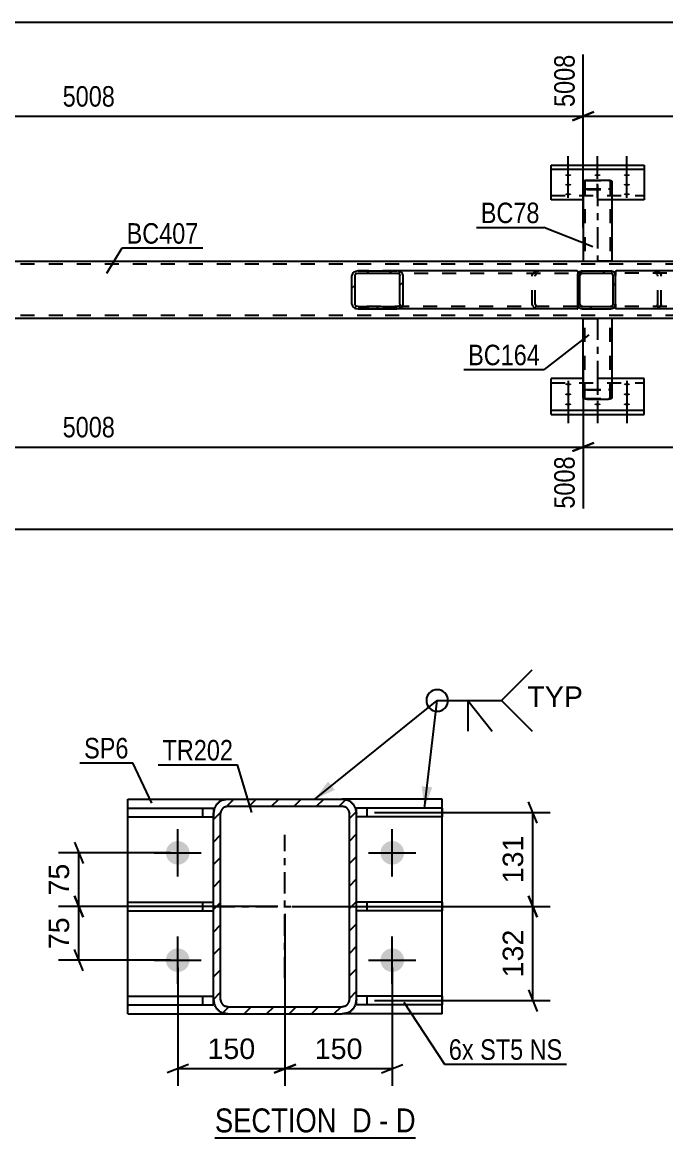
# Model space of a CAD drawing. Header units: millimetres. Extents: x 0 to 841, y 0 to 594.
# Drawn here: x 118 to 208, y 118.8 to 274.7 of the extents above; entities that cross this region are included whole.
import ezdxf

# ---------------------------------------------------------------- set-up
doc = ezdxf.new("R2010")
doc.units = ezdxf.units.MM
doc.linetypes.add('DXK_LINE_DOT2', pattern=[3.9198, 1.9599, -1.9599])
doc.linetypes.add('DXK_LINE_DOT3', pattern=[5.9187, 2.979, -0.9799, 0.9799, -0.9799])
doc.styles.add('Arial', font='ARIAL.TTF', dxfattribs={"height": 0.2})
doc.styles.add('Arial Narrow', font='ARIALN.TTF', dxfattribs={"height": 0.2})

# ---------------------------------------------------------------- blocks, each defined once
blk = doc.blocks.new('Unknown-761549208-23 - 14514')
at = {"color": 6, "linetype": 'Continuous'}
blk.add_line((144.93, 118.8), (173, 118.8), dxfattribs=at)
at = {"color": 0, "linetype": 'Continuous'}
for points in [[(163.04, 119.55), (163.04, 123.05), (144.93, 123.05), (144.93, 119.55)], [(166.85, 119.55), (166.85, 123.05), (164.09, 123.05), (164.09, 119.55)], [(169.18, 119.55), (169.18, 123.05), (167.9, 123.05), (167.9, 119.55)], [(173, 119.55), (173, 123.05), (170.23, 123.05), (170.23, 119.55)]]:
    blk.add_wipeout(points, dxfattribs=at)
at = {"color": 7, "linetype": 'Continuous', "style": 'Arial Narrow'}
for s, p in [('SECTION ', (144.93, 119.55)), ('D', (164.09, 119.55)), ('D', (170.23, 119.55)), ('-', (167.9, 119.55))]:
    blk.add_text(s, height=3.34, dxfattribs=at).set_placement(p)
blk = doc.blocks.new('Part-761549208-3051 - 3046')
at = {"color": 2, "linetype": 'Continuous'}
for p, q in [((191.94, 249.86), (191.94, 254.7)), ((191.94, 254.7), (204.94, 254.7)), ((204.94, 254.09), (191.94, 254.09)), ((204.94, 254.7), (204.94, 249.86)), ((196.44, 249.86), (191.94, 249.86)), ((204.94, 249.86), (200.44, 249.86))]:
    blk.add_line(p, q, dxfattribs=at)
at = {"color": 7, "linetype": 'DXK_LINE_DOT2'}
for p, q in [((191.94, 250.47), (204.94, 250.47)), ((200.44, 249.86), (196.44, 249.86))]:
    blk.add_line(p, q, dxfattribs=at)
blk = doc.blocks.new('Bolt-761549208-3136 - 3046')
at = {"linetype": 'Continuous'}
for points in [[(194.34, 253.46), (194.43, 253.45), (194.51, 253.44), (194.59, 253.43), (194.66, 253.41), (194.72, 253.38), (194.75, 253.36), (194.77, 253.33), (194.77, 253.3), (194.75, 253.27), (194.72, 253.24), (194.66, 253.22), (194.59, 253.2), (194.51, 253.18), (194.43, 253.17), (194.34, 253.17), (194.24, 253.17), (194.16, 253.18), (194.08, 253.2), (194.01, 253.22), (193.95, 253.24), (193.92, 253.27), (193.9, 253.3), (193.9, 253.33), (193.92, 253.36), (193.95, 253.38), (194.01, 253.41), (194.08, 253.43), (194.16, 253.44), (194.24, 253.45)], [(198.44, 253.46), (198.53, 253.45), (198.61, 253.44), (198.69, 253.43), (198.76, 253.41), (198.82, 253.38), (198.85, 253.36), (198.87, 253.33), (198.87, 253.3), (198.85, 253.27), (198.82, 253.24), (198.76, 253.22), (198.69, 253.2), (198.61, 253.18), (198.53, 253.17), (198.44, 253.17), (198.34, 253.17), (198.26, 253.18), (198.18, 253.2), (198.11, 253.22), (198.05, 253.24), (198.02, 253.27), (198, 253.3), (198, 253.33), (198.02, 253.36), (198.05, 253.38), (198.11, 253.41), (198.18, 253.43), (198.26, 253.44), (198.34, 253.45)], [(202.54, 253.46), (202.63, 253.45), (202.71, 253.44), (202.79, 253.43), (202.86, 253.41), (202.92, 253.38), (202.95, 253.36), (202.97, 253.33), (202.97, 253.3), (202.95, 253.27), (202.92, 253.24), (202.86, 253.22), (202.79, 253.2), (202.71, 253.18), (202.63, 253.17), (202.54, 253.17), (202.44, 253.17), (202.36, 253.18), (202.28, 253.2), (202.21, 253.22), (202.15, 253.24), (202.12, 253.27), (202.1, 253.3), (202.1, 253.33), (202.12, 253.36), (202.15, 253.38), (202.21, 253.41), (202.28, 253.43), (202.36, 253.44), (202.44, 253.45)], [(194.34, 252.12), (194.43, 252.12), (194.51, 252.11), (194.59, 252.09), (194.66, 252.07), (194.72, 252.05), (194.75, 252.02), (194.77, 251.99), (194.77, 251.96), (194.75, 251.93), (194.72, 251.91), (194.66, 251.88), (194.59, 251.86), (194.51, 251.85), (194.43, 251.84), (194.34, 251.83), (194.24, 251.84), (194.16, 251.85), (194.08, 251.86), (194.01, 251.88), (193.95, 251.91), (193.92, 251.93), (193.9, 251.96), (193.9, 251.99), (193.92, 252.02), (193.95, 252.05), (194.01, 252.07), (194.08, 252.09), (194.16, 252.11), (194.24, 252.12)], [(202.54, 252.12), (202.63, 252.12), (202.71, 252.11), (202.79, 252.09), (202.86, 252.07), (202.92, 252.05), (202.95, 252.02), (202.97, 251.99), (202.97, 251.96), (202.95, 251.93), (202.92, 251.91), (202.86, 251.88), (202.79, 251.86), (202.71, 251.85), (202.63, 251.84), (202.54, 251.83), (202.44, 251.84), (202.36, 251.85), (202.28, 251.86), (202.21, 251.88), (202.15, 251.91), (202.12, 251.93), (202.1, 251.96), (202.1, 251.99), (202.12, 252.02), (202.15, 252.05), (202.21, 252.07), (202.28, 252.09), (202.36, 252.11), (202.44, 252.12)], [(194.34, 250.79), (194.43, 250.78), (194.51, 250.77), (194.59, 250.76), (194.66, 250.74), (194.72, 250.71), (194.75, 250.69), (194.77, 250.66), (194.77, 250.63), (194.75, 250.6), (194.72, 250.57), (194.66, 250.55), (194.59, 250.53), (194.51, 250.51), (194.43, 250.5), (194.34, 250.5), (194.24, 250.5), (194.16, 250.51), (194.08, 250.53), (194.01, 250.55), (193.95, 250.57), (193.92, 250.6), (193.9, 250.63), (193.9, 250.66), (193.92, 250.69), (193.95, 250.71), (194.01, 250.74), (194.08, 250.76), (194.16, 250.77), (194.24, 250.78)], [(202.54, 250.79), (202.63, 250.78), (202.71, 250.77), (202.79, 250.76), (202.86, 250.74), (202.92, 250.71), (202.95, 250.69), (202.97, 250.66), (202.97, 250.63), (202.95, 250.6), (202.92, 250.57), (202.86, 250.55), (202.79, 250.53), (202.71, 250.51), (202.63, 250.5), (202.54, 250.5), (202.44, 250.5), (202.36, 250.51), (202.28, 250.53), (202.21, 250.55), (202.15, 250.57), (202.12, 250.6), (202.1, 250.63), (202.1, 250.66), (202.12, 250.69), (202.15, 250.71), (202.21, 250.74), (202.28, 250.76), (202.36, 250.77), (202.44, 250.78)]]:
    blk.add_hatch(color=1, dxfattribs=at).paths.add_polyline_path(points)
at = {"color": 1, "linetype": 'Continuous'}
for p, q in [((194.34, 252.82), (194.34, 255.96)), ((198.44, 252.82), (198.44, 255.96)), ((202.54, 252.82), (202.54, 255.96)), ((194.34, 251.49), (194.34, 254.63)), ((202.54, 251.49), (202.54, 254.63)), ((194.34, 250.15), (194.34, 253.29)), ((202.54, 250.15), (202.54, 253.29))]:
    blk.add_line(p, q, dxfattribs=at)
at = {"color": 1, "linetype": 'DXK_LINE_DOT2'}
blk.add_line((198.44, 250.15), (198.44, 253.29), dxfattribs=at)
blk = doc.blocks.new('Part-761549208-3053 - 3046')
at = {"color": 2, "linetype": 'Continuous'}
for p, q in [((191.94, 219.87), (191.94, 224.91)), ((196.44, 224.91), (191.94, 224.91)), ((204.94, 224.91), (200.44, 224.91)), ((204.94, 219.87), (204.94, 224.91)), ((191.94, 220.47), (204.94, 220.47)), ((191.94, 219.87), (204.94, 219.87))]:
    blk.add_line(p, q, dxfattribs=at)
at = {"color": 7, "linetype": 'DXK_LINE_DOT2'}
for p, q in [((200.44, 224.91), (196.44, 224.91)), ((191.94, 224.31), (204.94, 224.31))]:
    blk.add_line(p, q, dxfattribs=at)
blk = doc.blocks.new('Part-761549208-3072 - 3046')
at = {"linetype": 'Continuous'}
h = blk.add_hatch(dxfattribs=at)
h.set_pattern_fill('', scale=0.7, style=0, pattern_type=0)
h.set_pattern_definition([(45, (200.5476, 234.691), (-1.57154, 1.57154), [])])
h.paths.add_polyline_path([(200.3, 234.64), (200.55, 234.69), (200.76, 234.83), (200.89, 235.04), (200.94, 235.28), (200.94, 239.28), (200.89, 239.53), (200.76, 239.73), (200.55, 239.87), (200.3, 239.92), (196.3, 239.92), (196.06, 239.87), (195.85, 239.73), (195.71, 239.53), (195.66, 239.28), (195.66, 235.28), (195.71, 235.04), (195.85, 234.83), (196.06, 234.69), (196.3, 234.64)])
h.paths.add_polyline_path([(196.18, 234.99), (196.08, 235.06), (196.01, 235.16), (195.98, 235.28), (195.98, 239.28), (196.01, 239.4), (196.08, 239.51), (196.18, 239.58), (196.3, 239.6), (200.3, 239.6), (200.43, 239.58), (200.53, 239.51), (200.6, 239.4), (200.62, 239.28), (200.62, 235.28), (200.6, 235.16), (200.53, 235.06), (200.43, 234.99), (200.3, 234.96), (196.3, 234.96)])
at = {"color": 7, "linetype": 'DXK_LINE_DOT2'}
for p, q in [((195.66, 239.28), (195.71, 239.53)), ((195.66, 235.28), (195.66, 239.28)), ((196.01, 239.4), (195.98, 239.28)), ((195.98, 235.28), (195.98, 239.28)), ((196.06, 239.87), (196.3, 239.92)), ((196.3, 239.6), (196.18, 239.58)), ((196.3, 239.92), (200.3, 239.92)), ((196.3, 239.6), (200.3, 239.6)), ((200.3, 239.92), (200.55, 239.87)), ((200.43, 239.58), (200.3, 239.6)), ((200.62, 239.28), (200.6, 239.4)), ((200.62, 235.28), (200.62, 239.28)), ((200.89, 239.53), (200.94, 239.28)), ((200.94, 235.28), (200.94, 239.28)), ((195.71, 235.04), (195.66, 235.28)), ((195.98, 235.28), (196.01, 235.16)), ((196.3, 234.64), (196.06, 234.69)), ((196.18, 234.99), (196.3, 234.96)), ((196.3, 234.96), (200.3, 234.96)), ((196.3, 234.64), (200.3, 234.64)), ((200.3, 234.96), (200.43, 234.99)), ((200.55, 234.69), (200.3, 234.64)), ((200.6, 235.16), (200.62, 235.28)), ((200.94, 235.28), (200.89, 235.04))]:
    blk.add_line(p, q, dxfattribs=at)
at = {"color": 2, "linetype": 'Continuous'}
for p, q in [((195.71, 239.53), (195.66, 239.28)), ((195.66, 235.28), (195.66, 239.28)), ((195.98, 239.28), (196.01, 239.4)), ((195.98, 235.28), (195.98, 239.28)), ((196.3, 239.92), (196.06, 239.87)), ((196.18, 239.58), (196.3, 239.6)), ((196.3, 239.92), (200.3, 239.92)), ((196.3, 239.6), (200.3, 239.6)), ((200.55, 239.87), (200.3, 239.92)), ((200.3, 239.6), (200.43, 239.58)), ((200.6, 239.4), (200.62, 239.28)), ((200.62, 235.28), (200.62, 239.28)), ((200.94, 239.28), (200.89, 239.53)), ((200.94, 235.28), (200.94, 239.28)), ((195.66, 235.28), (195.71, 235.04)), ((196.01, 235.16), (195.98, 235.28)), ((196.06, 234.69), (196.3, 234.64)), ((196.3, 234.96), (196.18, 234.99)), ((196.3, 234.96), (200.3, 234.96)), ((196.3, 234.64), (200.3, 234.64)), ((200.43, 234.99), (200.3, 234.96)), ((200.3, 234.64), (200.55, 234.69)), ((200.62, 235.28), (200.6, 235.16)), ((200.89, 235.04), (200.94, 235.28))]:
    blk.add_line(p, q, dxfattribs=at)
at = {"color": 7, "linetype": 'DXK_LINE_DOT2'}
for centre, radius, start, end in [((196.3, 239.28), 0.64, 112.5, 157.5), ((196.3, 239.28), 0.32, 112.5, 157.5), ((200.3, 239.28), 0.32, 22.5, 67.5), ((200.3, 239.28), 0.64, 22.5, 67.5), ((196.3, 235.28), 0.64, 202.5, 247.5), ((196.3, 235.28), 0.32, 202.5, 247.5), ((200.3, 235.28), 0.32, 292.5, 337.5), ((200.3, 235.28), 0.64, 292.5, 337.5)]:
    blk.add_arc(centre, radius, start, end, dxfattribs=at)
at = {"color": 2, "linetype": 'Continuous'}
for centre, radius, start, end in [((196.3, 239.28), 0.64, 112.5, 157.5), ((196.3, 239.28), 0.32, 112.5, 157.5), ((200.3, 239.28), 0.32, 22.5, 67.5), ((200.3, 239.28), 0.64, 22.5, 67.5), ((196.3, 235.28), 0.64, 202.5, 247.5), ((196.3, 235.28), 0.32, 202.5, 247.5), ((200.3, 235.28), 0.32, 292.5, 337.5), ((200.3, 235.28), 0.64, 292.5, 337.5)]:
    blk.add_arc(centre, radius, start, end, dxfattribs=at)
blk = doc.blocks.new('Part-761549208-3078 - 3046')
at = {"color": 2, "linetype": 'Continuous'}
for p, q in [((196.44, 252.47), (196.47, 252.53)), ((196.47, 252.53), (196.58, 252.58)), ((196.58, 252.58), (196.73, 252.62)), ((196.73, 252.62), (196.92, 252.63)), ((196.92, 252.63), (199.96, 252.63)), ((199.96, 252.63), (200.14, 252.62)), ((200.14, 252.62), (200.3, 252.58)), ((200.3, 252.58), (200.4, 252.53)), ((200.4, 252.53), (200.44, 252.47)), ((196.44, 252.47), (196.44, 241.28)), ((200.44, 252.47), (200.44, 241.28))]:
    blk.add_line(p, q, dxfattribs=at)
at = {"color": 7, "linetype": 'DXK_LINE_DOT2'}
for p, q in [((196.75, 252.53), (196.69, 252.5)), ((196.82, 252.54), (196.75, 252.53)), ((196.92, 252.55), (196.82, 252.54)), ((196.92, 252.55), (199.96, 252.55)), ((200.05, 252.54), (199.96, 252.55)), ((200.13, 252.53), (200.05, 252.54)), ((200.18, 252.5), (200.13, 252.53)), ((196.47, 251.42), (196.44, 251.48)), ((196.58, 251.37), (196.47, 251.42)), ((196.73, 251.34), (196.58, 251.37)), ((196.69, 252.5), (196.68, 252.47)), ((196.68, 252.47), (196.68, 241.28)), ((196.68, 251.48), (196.69, 251.45)), ((196.69, 251.45), (196.75, 251.43)), ((196.92, 251.33), (196.73, 251.34)), ((196.75, 251.43), (196.82, 251.41)), ((196.82, 251.41), (196.92, 251.4)), ((196.92, 251.4), (199.96, 251.4)), ((196.92, 251.33), (199.96, 251.33)), ((199.96, 251.4), (200.05, 251.41)), ((200.14, 251.34), (199.96, 251.33)), ((200.05, 251.41), (200.13, 251.43)), ((200.13, 251.43), (200.14, 251.43)), ((200.14, 251.43), (200.18, 251.45)), ((200.3, 251.37), (200.14, 251.34)), ((200.2, 252.47), (200.18, 252.5)), ((200.18, 251.45), (200.2, 251.48)), ((200.2, 252.47), (200.2, 241.28)), ((200.4, 251.42), (200.3, 251.37)), ((200.44, 251.48), (200.4, 251.42)), ((200.44, 241.28), (196.44, 241.28))]:
    blk.add_line(p, q, dxfattribs=at)
at = {"color": 7, "linetype": 'DXK_LINE_DOT3'}
blk.add_line((198.44, 251.98), (198.44, 241.28), dxfattribs=at)
blk = doc.blocks.new('Part-761549208-3071 - 3046')
at = {"color": 2, "linetype": 'Continuous'}
for p, q in [((71.06, 241.28), (558.74, 241.28)), ((558.74, 233.28), (71.06, 233.28))]:
    blk.add_line(p, q, dxfattribs=at)
at = {"color": 7, "linetype": 'DXK_LINE_DOT2'}
for p, q in [((558.74, 240.88), (71.06, 240.88)), ((558.74, 233.68), (71.06, 233.68))]:
    blk.add_line(p, q, dxfattribs=at)
blk = doc.blocks.new('Part-761549208-3182 - 3046')
at = {"linetype": 'Continuous'}
h = blk.add_hatch(dxfattribs=at)
h.set_pattern_fill('', scale=0.7, style=0, pattern_type=0)
h.set_pattern_definition([(45, (170.7088, 234.691), (-1.57154, 1.57154), [])])
h.paths.add_polyline_path([(170.38, 234.64), (170.71, 234.69), (170.99, 234.83), (171.18, 235.04), (171.24, 235.28), (171.24, 239.28), (171.18, 239.53), (170.99, 239.73), (170.71, 239.87), (170.38, 239.92), (164.96, 239.92), (164.63, 239.87), (164.35, 239.73), (164.16, 239.53), (164.09, 239.28), (164.09, 235.28), (164.16, 235.04), (164.35, 234.83), (164.63, 234.69), (164.96, 234.64)])
h.paths.add_polyline_path([(164.79, 234.99), (164.65, 235.06), (164.56, 235.16), (164.53, 235.28), (164.53, 239.28), (164.56, 239.4), (164.65, 239.51), (164.79, 239.58), (164.96, 239.6), (170.38, 239.6), (170.54, 239.58), (170.68, 239.51), (170.78, 239.4), (170.81, 239.28), (170.81, 235.28), (170.78, 235.16), (170.68, 235.06), (170.54, 234.99), (170.38, 234.96), (164.96, 234.96)])
at = {"color": 2, "linetype": 'Continuous'}
for p, q in [((164.16, 239.53), (164.09, 239.28)), ((164.09, 235.28), (164.09, 239.28)), ((164.53, 239.28), (164.56, 239.4)), ((164.53, 235.28), (164.53, 239.28)), ((164.96, 239.92), (164.63, 239.87)), ((164.79, 239.58), (164.96, 239.6)), ((164.96, 239.92), (170.38, 239.92)), ((164.96, 239.6), (170.38, 239.6)), ((195.59, 239.92), (170.38, 239.92)), ((170.71, 239.87), (170.38, 239.92)), ((170.38, 239.6), (170.54, 239.58)), ((170.78, 239.4), (170.81, 239.28)), ((170.81, 235.28), (170.81, 239.28)), ((171.24, 239.28), (171.18, 239.53)), ((171.24, 235.28), (171.24, 239.28)), ((195.59, 239.92), (195.66, 239.91)), ((195.66, 239.91), (195.66, 239.87)), ((195.66, 239.87), (195.66, 239.73)), ((195.66, 239.73), (195.66, 239.28)), ((164.09, 235.28), (164.16, 235.04)), ((164.56, 235.16), (164.53, 235.28)), ((164.63, 234.69), (164.96, 234.64)), ((164.96, 234.96), (164.79, 234.99)), ((164.96, 234.96), (170.38, 234.96)), ((164.96, 234.64), (170.38, 234.64)), ((170.54, 234.99), (170.38, 234.96)), ((170.38, 234.64), (170.71, 234.69)), ((195.59, 234.64), (170.38, 234.64)), ((170.81, 235.28), (170.78, 235.16)), ((171.18, 235.04), (171.24, 235.28)), ((195.59, 234.64), (195.66, 234.65)), ((195.66, 234.65), (195.66, 235.28))]:
    blk.add_line(p, q, dxfattribs=at)
at = {"color": 7, "linetype": 'DXK_LINE_DOT2'}
for p, q in [((170.38, 239.92), (164.96, 239.92)), ((164.96, 239.6), (195.59, 239.6)), ((189.3, 239.28), (189.37, 239.53)), ((189.3, 235.28), (189.3, 239.28)), ((189.77, 239.4), (189.73, 239.28)), ((189.73, 235.28), (189.73, 239.28)), ((189.83, 239.87), (190.17, 239.92)), ((190.17, 239.6), (190, 239.58)), ((195.59, 239.6), (195.66, 239.59)), ((195.66, 239.91), (195.66, 239.91)), ((195.66, 239.73), (195.66, 239.59)), ((195.66, 235.28), (195.66, 239.53)), ((195.59, 234.96), (164.96, 234.96)), ((170.38, 234.64), (164.96, 234.64)), ((189.37, 235.04), (189.3, 235.28)), ((189.73, 235.28), (189.77, 235.16)), ((190.17, 234.64), (189.83, 234.69)), ((190, 234.99), (190.17, 234.96)), ((195.59, 234.96), (195.66, 234.97))]:
    blk.add_line(p, q, dxfattribs=at)
at = {"color": 2, "linetype": 'Continuous'}
for centre, radius, start, end in [((164.83, 239.11), 0.792, 104.8395, 148.0307), ((164.89, 239.19), 0.396, 104.8395, 148.0307), ((170.44, 239.19), 0.396, 31.9693, 75.1605), ((170.51, 239.11), 0.792, 31.9693, 75.1605), ((164.83, 235.46), 0.792, 211.9693, 255.1605), ((164.89, 235.37), 0.396, 211.9693, 255.1605), ((170.44, 235.37), 0.396, 284.8395, 328.0307), ((170.51, 235.46), 0.792, 284.8395, 328.0307)]:
    blk.add_arc(centre, radius, start, end, dxfattribs=at)
at = {"color": 7, "linetype": 'DXK_LINE_DOT2'}
for centre, radius, start, end in [((190.04, 239.11), 0.792, 104.8395, 148.0307), ((190.1, 239.19), 0.396, 104.8395, 148.0307), ((190.04, 235.46), 0.792, 211.9693, 255.1605), ((190.1, 235.37), 0.396, 211.9693, 255.1605)]:
    blk.add_arc(centre, radius, start, end, dxfattribs=at)
blk = doc.blocks.new('Part-761549208-3123 - 3046')
at = {"linetype": 'Continuous'}
h = blk.add_hatch(dxfattribs=at)
h.set_pattern_fill('', scale=0.7, style=0, pattern_type=0)
h.set_pattern_definition([(45, (231.9786, 234.691), (-1.57154, 1.57154), [])])
h.paths.add_polyline_path([(231.65, 234.64), (231.98, 234.69), (232.26, 234.83), (232.45, 235.04), (232.51, 235.28), (232.51, 239.28), (232.45, 239.53), (232.26, 239.73), (231.98, 239.87), (231.65, 239.92), (226.23, 239.92), (225.9, 239.87), (225.62, 239.73), (225.43, 239.53), (225.36, 239.28), (225.36, 235.28), (225.43, 235.04), (225.62, 234.83), (225.9, 234.69), (226.23, 234.64)])
h.paths.add_polyline_path([(226.06, 234.99), (225.92, 235.06), (225.83, 235.16), (225.79, 235.28), (225.79, 239.28), (225.83, 239.4), (225.92, 239.51), (226.06, 239.58), (226.23, 239.6), (231.65, 239.6), (231.81, 239.58), (231.95, 239.51), (232.05, 239.4), (232.08, 239.28), (232.08, 235.28), (232.05, 235.16), (231.95, 235.06), (231.81, 234.99), (231.65, 234.96), (226.23, 234.96)])
at = {"color": 2, "linetype": 'Continuous'}
for p, q in [((200.94, 239.91), (201.02, 239.92)), ((200.94, 239.91), (200.94, 239.28)), ((226.23, 239.92), (201.02, 239.92)), ((225.43, 239.53), (225.36, 239.28)), ((225.36, 235.28), (225.36, 239.28)), ((225.79, 239.28), (225.83, 239.4)), ((225.79, 235.28), (225.79, 239.28)), ((226.23, 239.92), (225.9, 239.87)), ((226.06, 239.58), (226.23, 239.6)), ((226.23, 239.92), (231.65, 239.92)), ((226.23, 239.6), (231.65, 239.6)), ((231.98, 239.87), (231.65, 239.92)), ((231.65, 239.6), (231.81, 239.58)), ((232.05, 239.4), (232.08, 239.28)), ((232.08, 235.28), (232.08, 239.28)), ((232.51, 239.28), (232.45, 239.53)), ((232.51, 235.28), (232.51, 239.28)), ((200.94, 235.28), (200.94, 234.83)), ((200.94, 234.83), (200.94, 234.69)), ((200.94, 234.65), (200.94, 234.69)), ((201.02, 234.64), (200.94, 234.65)), ((226.23, 234.64), (201.02, 234.64)), ((225.36, 235.28), (225.43, 235.04)), ((225.83, 235.16), (225.79, 235.28)), ((225.9, 234.69), (226.23, 234.64)), ((226.23, 234.96), (226.06, 234.99)), ((226.23, 234.96), (231.65, 234.96)), ((226.23, 234.64), (231.65, 234.64)), ((231.81, 234.99), (231.65, 234.96)), ((231.65, 234.64), (231.98, 234.69)), ((232.08, 235.28), (232.05, 235.16)), ((232.45, 235.04), (232.51, 235.28))]:
    blk.add_line(p, q, dxfattribs=at)
at = {"color": 7, "linetype": 'DXK_LINE_DOT2'}
for p, q in [((200.94, 239.59), (200.94, 239.91)), ((201.02, 239.6), (200.94, 239.59)), ((200.94, 234.83), (200.94, 239.28)), ((231.65, 239.6), (201.02, 239.6)), ((206.44, 239.92), (206.77, 239.87)), ((206.6, 239.58), (206.44, 239.6)), ((206.87, 239.28), (206.84, 239.4)), ((206.87, 235.28), (206.87, 239.28)), ((207.24, 239.53), (207.31, 239.28)), ((207.31, 235.28), (207.31, 239.28)), ((231.65, 239.92), (226.23, 239.92)), ((201.02, 234.96), (200.94, 234.97)), ((231.65, 234.96), (201.02, 234.96)), ((206.44, 234.96), (206.6, 234.99)), ((206.77, 234.69), (206.44, 234.64)), ((206.84, 235.16), (206.87, 235.28)), ((207.31, 235.28), (207.24, 235.04)), ((231.65, 234.64), (226.23, 234.64))]:
    blk.add_line(p, q, dxfattribs=at)
for centre, radius, start, end in [((206.5, 239.19), 0.396, 31.9693, 75.1605), ((206.57, 239.11), 0.792, 31.9693, 75.1605), ((206.5, 235.37), 0.396, 284.8395, 328.0307), ((206.57, 235.46), 0.792, 284.8395, 328.0307)]:
    blk.add_arc(centre, radius, start, end, dxfattribs=at)
at = {"color": 2, "linetype": 'Continuous'}
for centre, radius, start, end in [((226.1, 239.11), 0.792, 104.8395, 148.0307), ((226.16, 239.19), 0.396, 104.8395, 148.0307), ((231.71, 239.19), 0.396, 31.9693, 75.1605), ((231.78, 239.11), 0.792, 31.9693, 75.1605), ((226.1, 235.46), 0.792, 211.9693, 255.1605), ((226.16, 235.37), 0.396, 211.9693, 255.1605), ((231.71, 235.37), 0.396, 284.8395, 328.0307), ((231.78, 235.46), 0.792, 284.8395, 328.0307)]:
    blk.add_arc(centre, radius, start, end, dxfattribs=at)
blk = doc.blocks.new('Part-761549208-3193 - 3046')
at = {"color": 2, "linetype": 'Continuous'}
for p, q in [((196.44, 222.17), (196.44, 233.28)), ((200.44, 233.28), (200.44, 222.17)), ((196.47, 222.11), (196.44, 222.17)), ((196.58, 222.05), (196.47, 222.11)), ((196.73, 222.02), (196.58, 222.05)), ((196.92, 222.01), (196.73, 222.02)), ((196.92, 222.01), (199.96, 222.01)), ((200.14, 222.02), (199.96, 222.01)), ((200.3, 222.05), (200.14, 222.02)), ((200.4, 222.11), (200.3, 222.05)), ((200.44, 222.17), (200.4, 222.11))]:
    blk.add_line(p, q, dxfattribs=at)
at = {"color": 7, "linetype": 'DXK_LINE_DOT2'}
for p, q in [((196.44, 233.28), (200.44, 233.28)), ((196.68, 222.17), (196.68, 233.28)), ((200.2, 222.17), (200.2, 233.28)), ((196.44, 223.21), (196.47, 223.27)), ((196.47, 223.27), (196.58, 223.33)), ((196.58, 223.33), (196.73, 223.36)), ((196.69, 223.24), (196.68, 223.21)), ((196.75, 223.27), (196.69, 223.24)), ((196.73, 223.36), (196.92, 223.37)), ((196.82, 223.29), (196.75, 223.27)), ((196.92, 223.29), (196.82, 223.29)), ((196.92, 223.37), (199.96, 223.37)), ((196.92, 223.29), (199.96, 223.29)), ((199.96, 223.37), (200.14, 223.36)), ((200.05, 223.29), (199.96, 223.29)), ((200.13, 223.27), (200.05, 223.29)), ((200.18, 223.24), (200.13, 223.27)), ((200.14, 223.36), (200.3, 223.33)), ((200.2, 223.21), (200.18, 223.24)), ((200.3, 223.33), (200.4, 223.27)), ((200.4, 223.27), (200.44, 223.21)), ((196.68, 222.17), (196.69, 222.14)), ((196.69, 222.14), (196.75, 222.11)), ((196.75, 222.11), (196.82, 222.09)), ((196.82, 222.09), (196.92, 222.09)), ((196.92, 222.09), (199.96, 222.09)), ((199.96, 222.09), (200.05, 222.09)), ((200.05, 222.09), (200.13, 222.11)), ((200.13, 222.11), (200.18, 222.14)), ((200.18, 222.14), (200.2, 222.17))]:
    blk.add_line(p, q, dxfattribs=at)
at = {"color": 7, "linetype": 'DXK_LINE_DOT3'}
blk.add_line((198.44, 233.28), (198.44, 222.69), dxfattribs=at)
blk = doc.blocks.new('Bolt-761549208-3134 - 3046')
at = {"linetype": 'Continuous'}
for points in [[(194.34, 223.94), (194.24, 223.94), (194.16, 223.95), (194.08, 223.97), (194.01, 223.99), (193.95, 224.02), (193.92, 224.05), (193.9, 224.08), (193.9, 224.11), (193.92, 224.14), (193.95, 224.17), (194.01, 224.19), (194.08, 224.21), (194.16, 224.23), (194.24, 224.24), (194.34, 224.24), (194.43, 224.24), (194.51, 224.23), (194.59, 224.21), (194.66, 224.19), (194.72, 224.17), (194.75, 224.14), (194.77, 224.11), (194.77, 224.08), (194.75, 224.05), (194.72, 224.02), (194.66, 223.99), (194.59, 223.97), (194.51, 223.95), (194.43, 223.94)], [(202.54, 223.94), (202.44, 223.94), (202.36, 223.95), (202.28, 223.97), (202.21, 223.99), (202.15, 224.02), (202.12, 224.05), (202.1, 224.08), (202.1, 224.11), (202.12, 224.14), (202.15, 224.17), (202.21, 224.19), (202.28, 224.21), (202.36, 224.23), (202.44, 224.24), (202.54, 224.24), (202.63, 224.24), (202.71, 224.23), (202.79, 224.21), (202.86, 224.19), (202.92, 224.17), (202.95, 224.14), (202.97, 224.11), (202.97, 224.08), (202.95, 224.05), (202.92, 224.02), (202.86, 223.99), (202.79, 223.97), (202.71, 223.95), (202.63, 223.94)], [(194.34, 222.54), (194.24, 222.54), (194.16, 222.55), (194.08, 222.57), (194.01, 222.59), (193.95, 222.61), (193.92, 222.64), (193.9, 222.67), (193.9, 222.71), (193.92, 222.74), (193.95, 222.77), (194.01, 222.79), (194.08, 222.81), (194.16, 222.83), (194.24, 222.84), (194.34, 222.84), (194.43, 222.84), (194.51, 222.83), (194.59, 222.81), (194.66, 222.79), (194.72, 222.77), (194.75, 222.74), (194.77, 222.71), (194.77, 222.67), (194.75, 222.64), (194.72, 222.61), (194.66, 222.59), (194.59, 222.57), (194.51, 222.55), (194.43, 222.54)], [(194.34, 221.14), (194.24, 221.14), (194.16, 221.15), (194.08, 221.17), (194.01, 221.19), (193.95, 221.21), (193.92, 221.24), (193.9, 221.27), (193.9, 221.3), (193.92, 221.33), (193.95, 221.36), (194.01, 221.39), (194.08, 221.41), (194.16, 221.43), (194.24, 221.43), (194.34, 221.44), (194.43, 221.43), (194.51, 221.43), (194.59, 221.41), (194.66, 221.39), (194.72, 221.36), (194.75, 221.33), (194.77, 221.3), (194.77, 221.27), (194.75, 221.24), (194.72, 221.21), (194.66, 221.19), (194.59, 221.17), (194.51, 221.15), (194.43, 221.14)], [(198.44, 221.14), (198.34, 221.14), (198.26, 221.15), (198.18, 221.17), (198.11, 221.19), (198.05, 221.21), (198.02, 221.24), (198, 221.27), (198, 221.3), (198.02, 221.33), (198.05, 221.36), (198.11, 221.39), (198.18, 221.41), (198.26, 221.43), (198.34, 221.43), (198.44, 221.44), (198.53, 221.43), (198.61, 221.43), (198.69, 221.41), (198.76, 221.39), (198.82, 221.36), (198.85, 221.33), (198.87, 221.3), (198.87, 221.27), (198.85, 221.24), (198.82, 221.21), (198.76, 221.19), (198.69, 221.17), (198.61, 221.15), (198.53, 221.14)], [(202.54, 222.54), (202.44, 222.54), (202.36, 222.55), (202.28, 222.57), (202.21, 222.59), (202.15, 222.61), (202.12, 222.64), (202.1, 222.67), (202.1, 222.71), (202.12, 222.74), (202.15, 222.77), (202.21, 222.79), (202.28, 222.81), (202.36, 222.83), (202.44, 222.84), (202.54, 222.84), (202.63, 222.84), (202.71, 222.83), (202.79, 222.81), (202.86, 222.79), (202.92, 222.77), (202.95, 222.74), (202.97, 222.71), (202.97, 222.67), (202.95, 222.64), (202.92, 222.61), (202.86, 222.59), (202.79, 222.57), (202.71, 222.55), (202.63, 222.54)], [(202.54, 221.14), (202.44, 221.14), (202.36, 221.15), (202.28, 221.17), (202.21, 221.19), (202.15, 221.21), (202.12, 221.24), (202.1, 221.27), (202.1, 221.3), (202.12, 221.33), (202.15, 221.36), (202.21, 221.39), (202.28, 221.41), (202.36, 221.43), (202.44, 221.43), (202.54, 221.44), (202.63, 221.43), (202.71, 221.43), (202.79, 221.41), (202.86, 221.39), (202.92, 221.36), (202.95, 221.33), (202.97, 221.3), (202.97, 221.27), (202.95, 221.24), (202.92, 221.21), (202.86, 221.19), (202.79, 221.17), (202.71, 221.15), (202.63, 221.14)]]:
    blk.add_hatch(color=1, dxfattribs=at).paths.add_polyline_path(points)
at = {"color": 1, "linetype": 'Continuous'}
for p, q in [((194.34, 224.58), (194.34, 221.46)), ((202.54, 224.58), (202.54, 221.46)), ((194.34, 223.18), (194.34, 220.06)), ((202.54, 223.18), (202.54, 220.06)), ((194.34, 221.78), (194.34, 218.66)), ((198.44, 221.78), (198.44, 218.66)), ((202.54, 221.78), (202.54, 218.66))]:
    blk.add_line(p, q, dxfattribs=at)
at = {"color": 1, "linetype": 'DXK_LINE_DOT2'}
blk.add_line((198.44, 224.58), (198.44, 221.46), dxfattribs=at)
blk = doc.blocks.new('Part-761549208-14583 - 14514')
at = {"color": 2, "linetype": 'Continuous'}
for p, q in [((176.73, 164.86), (164.73, 164.86)), ((164.73, 163.66), (164.73, 164.86)), ((176.73, 163.66), (164.73, 163.66)), ((176.73, 164.86), (176.73, 163.66))]:
    blk.add_line(p, q, dxfattribs=at)
at = {"color": 7, "linetype": 'DXK_LINE_DOT2'}
blk.add_line((166.23, 163.66), (166.23, 164.86), dxfattribs=at)
blk = doc.blocks.new('Part-761549208-14543 - 14514')
at = {"linetype": 'Continuous'}
h = blk.add_hatch(dxfattribs=at)
h.set_pattern_fill('', scale=0.7, style=0, pattern_type=0)
h.set_pattern_definition([(45, (144.726, 138.114), (-1.57154, 1.57154), [])])
h.paths.add_polyline_path([(144.73, 164.11), (144.73, 138.11), (144.88, 137.35), (145.31, 136.7), (145.96, 136.27), (146.73, 136.11), (162.73, 136.11), (163.49, 136.27), (164.14, 136.7), (164.57, 137.35), (164.73, 138.11), (164.73, 164.11), (164.57, 164.88), (164.14, 165.53), (163.49, 165.96), (162.73, 166.11), (146.73, 166.11), (145.96, 165.96), (145.31, 165.53), (144.88, 164.88)])
h.paths.add_polyline_path([(146.02, 164.82), (146.34, 165.04), (146.73, 165.11), (162.73, 165.11), (163.11, 165.04), (163.43, 164.82), (163.65, 164.5), (163.73, 164.11), (163.73, 138.11), (163.65, 137.73), (163.43, 137.41), (163.11, 137.19), (162.73, 137.11), (146.73, 137.11), (146.34, 137.19), (146.02, 137.41), (145.8, 137.73), (145.73, 138.11), (145.73, 164.11), (145.8, 164.5)])
at = {"color": 7, "linetype": 'DXK_LINE_DOT2'}
for p, q in [((145.96, 165.96), (146.73, 166.11)), ((146.73, 166.11), (162.73, 166.11)), ((162.73, 166.11), (163.49, 165.96)), ((144.73, 164.11), (144.88, 164.88)), ((144.73, 138.11), (144.73, 164.11)), ((145.8, 164.5), (145.73, 164.11)), ((145.73, 138.11), (145.73, 164.11)), ((146.73, 165.11), (146.34, 165.04)), ((146.73, 165.11), (162.73, 165.11)), ((163.11, 165.04), (162.73, 165.11)), ((163.73, 164.11), (163.65, 164.5)), ((163.73, 138.11), (163.73, 164.11)), ((164.57, 164.88), (164.73, 164.11)), ((164.73, 138.11), (164.73, 164.11)), ((144.88, 137.35), (144.73, 138.11)), ((145.73, 138.11), (145.8, 137.73)), ((146.34, 137.19), (146.73, 137.11)), ((162.73, 137.11), (163.11, 137.19)), ((163.65, 137.73), (163.73, 138.11)), ((164.73, 138.11), (164.57, 137.35)), ((146.73, 136.11), (145.96, 136.27)), ((146.73, 137.11), (162.73, 137.11)), ((146.73, 136.11), (162.73, 136.11)), ((163.49, 136.27), (162.73, 136.11))]:
    blk.add_line(p, q, dxfattribs=at)
at = {"color": 2, "linetype": 'Continuous'}
for p, q in [((146.73, 166.11), (145.96, 165.96)), ((146.73, 166.11), (162.73, 166.11)), ((163.49, 165.96), (162.73, 166.11)), ((144.88, 164.88), (144.73, 164.11)), ((144.73, 138.11), (144.73, 164.11)), ((145.73, 164.11), (145.8, 164.5)), ((145.73, 138.11), (145.73, 164.11)), ((146.34, 165.04), (146.73, 165.11)), ((146.73, 165.11), (162.73, 165.11)), ((162.73, 165.11), (163.11, 165.04)), ((163.65, 164.5), (163.73, 164.11)), ((163.73, 138.11), (163.73, 164.11)), ((164.73, 164.11), (164.57, 164.88)), ((164.73, 138.11), (164.73, 164.11)), ((144.73, 138.11), (144.88, 137.35)), ((145.8, 137.73), (145.73, 138.11)), ((146.73, 137.11), (146.34, 137.19)), ((163.11, 137.19), (162.73, 137.11)), ((163.73, 138.11), (163.65, 137.73)), ((164.57, 137.35), (164.73, 138.11)), ((145.96, 136.27), (146.73, 136.11)), ((146.73, 137.11), (162.73, 137.11)), ((146.73, 136.11), (162.73, 136.11)), ((162.73, 136.11), (163.49, 136.27))]:
    blk.add_line(p, q, dxfattribs=at)
at = {"color": 7, "linetype": 'DXK_LINE_DOT3'}
for p, q in [((154.73, 141.11), (154.73, 161.11)), ((144.73, 151.11), (164.73, 151.11))]:
    blk.add_line(p, q, dxfattribs=at)
at = {"color": 7, "linetype": 'DXK_LINE_DOT2'}
for centre, radius, start, end in [((146.73, 164.11), 2, 112.5, 157.5), ((162.73, 164.11), 2, 22.5, 67.5), ((146.73, 164.11), 1, 112.5, 157.5), ((162.73, 164.11), 1, 22.5, 67.5), ((146.73, 138.11), 2, 202.5, 247.5), ((146.73, 138.11), 1, 202.5, 247.5), ((162.73, 138.11), 1, 292.5, 337.5), ((162.73, 138.11), 2, 292.5, 337.5)]:
    blk.add_arc(centre, radius, start, end, dxfattribs=at)
at = {"color": 2, "linetype": 'Continuous'}
for centre, radius, start, end in [((146.73, 164.11), 2, 112.5, 157.5), ((162.73, 164.11), 2, 22.5, 67.5), ((146.73, 164.11), 1, 112.5, 157.5), ((162.73, 164.11), 1, 22.5, 67.5), ((146.73, 138.11), 2, 202.5, 247.5), ((146.73, 138.11), 1, 202.5, 247.5), ((162.73, 138.11), 1, 292.5, 337.5), ((162.73, 138.11), 2, 292.5, 337.5)]:
    blk.add_arc(centre, radius, start, end, dxfattribs=at)
blk = doc.blocks.new('Part-761549208-14582 - 14514')
at = {"color": 2, "linetype": 'Continuous'}
for p, q in [((176.73, 151.71), (164.73, 151.71)), ((164.73, 150.51), (164.73, 151.71)), ((176.73, 151.71), (176.73, 150.51)), ((176.73, 150.51), (164.73, 150.51))]:
    blk.add_line(p, q, dxfattribs=at)
at = {"color": 7, "linetype": 'DXK_LINE_DOT2'}
blk.add_line((166.23, 150.51), (166.23, 151.71), dxfattribs=at)
blk = doc.blocks.new('Part-761549208-14550 - 14514')
at = {"color": 2, "linetype": 'Continuous'}
for p, q in [((132.73, 136.11), (132.73, 166.11)), ((132.73, 166.11), (146.73, 166.11)), ((176.73, 166.11), (162.73, 166.11)), ((176.73, 136.11), (176.73, 166.11)), ((132.73, 136.11), (146.73, 136.11)), ((176.73, 136.11), (162.73, 136.11))]:
    blk.add_line(p, q, dxfattribs=at)
at = {"color": 7, "linetype": 'DXK_LINE_DOT2'}
for p, q in [((146.73, 166.11), (162.73, 166.11)), ((146.73, 136.11), (162.73, 136.11))]:
    blk.add_line(p, q, dxfattribs=at)
blk = doc.blocks.new('Part-761549208-14579 - 14514')
at = {"color": 2, "linetype": 'Continuous'}
for p, q in [((132.73, 150.51), (132.73, 151.71)), ((132.73, 151.71), (144.73, 151.71)), ((132.73, 150.51), (144.73, 150.51))]:
    blk.add_line(p, q, dxfattribs=at)
at = {"color": 7, "linetype": 'DXK_LINE_DOT2'}
for p, q in [((143.23, 150.51), (143.23, 151.71)), ((144.73, 150.51), (144.73, 151.71)), ((144.73, 151.71), (144.73, 151.71)), ((144.73, 151.71), (144.73, 151.71)), ((144.73, 150.51), (144.73, 150.51)), ((144.73, 150.51), (144.73, 150.51))]:
    blk.add_line(p, q, dxfattribs=at)
blk = doc.blocks.new('Part-761549208-14580 - 14514')
at = {"color": 2, "linetype": 'Continuous'}
for p, q in [((132.73, 163.66), (132.73, 164.86)), ((132.73, 164.86), (144.73, 164.86)), ((132.73, 163.66), (144.73, 163.66)), ((144.73, 164.86), (144.73, 164.13))]:
    blk.add_line(p, q, dxfattribs=at)
at = {"color": 7, "linetype": 'DXK_LINE_DOT2'}
for p, q in [((143.23, 163.66), (143.23, 164.86)), ((144.73, 164.13), (144.73, 163.66)), ((144.73, 163.66), (144.73, 163.66)), ((144.73, 163.66), (144.73, 163.66))]:
    blk.add_line(p, q, dxfattribs=at)
blk = doc.blocks.new('Part-761549208-14581 - 14514')
at = {"color": 2, "linetype": 'Continuous'}
for p, q in [((132.73, 137.36), (132.73, 138.56)), ((132.73, 138.56), (144.73, 138.56)), ((132.73, 137.36), (144.73, 137.36)), ((144.73, 137.36), (144.73, 138.1))]:
    blk.add_line(p, q, dxfattribs=at)
at = {"color": 7, "linetype": 'DXK_LINE_DOT2'}
for p, q in [((143.23, 137.36), (143.23, 138.56)), ((144.73, 138.1), (144.73, 138.56)), ((144.73, 138.56), (144.73, 138.56)), ((144.73, 138.56), (144.73, 138.56))]:
    blk.add_line(p, q, dxfattribs=at)
blk = doc.blocks.new('Part-761549208-14584 - 14514')
at = {"color": 2, "linetype": 'Continuous'}
for p, q in [((176.73, 138.56), (164.73, 138.56)), ((164.73, 137.36), (164.73, 138.56)), ((176.73, 137.36), (164.73, 137.36)), ((176.73, 138.56), (176.73, 137.36))]:
    blk.add_line(p, q, dxfattribs=at)
at = {"color": 7, "linetype": 'DXK_LINE_DOT2'}
blk.add_line((166.23, 137.36), (166.23, 138.56), dxfattribs=at)
blk = doc.blocks.new('Bolt-761549208-14604 - 14514')
at = {"linetype": 'Continuous'}
for points in [[(138.08, 158.61, -1), (141.38, 158.61, -1)], [(168.08, 158.61, -1), (171.38, 158.61, -1)], [(138.08, 143.61, -1), (141.38, 143.61, -1)], [(168.08, 143.61, -1), (171.38, 143.61, -1)]]:
    blk.add_hatch(color=1, dxfattribs=at).paths.add_polyline_path(points)
at = {"color": 1, "linetype": 'Continuous'}
for p, q in [((139.73, 155.31), (139.73, 161.91)), ((169.73, 155.31), (169.73, 161.91)), ((136.43, 158.61), (143.03, 158.61)), ((166.43, 158.61), (173.03, 158.61)), ((139.73, 140.31), (139.73, 146.91)), ((169.73, 140.31), (169.73, 146.91)), ((136.43, 143.61), (143.03, 143.61)), ((166.43, 143.61), (173.03, 143.61))]:
    blk.add_line(p, q, dxfattribs=at)
blk = doc.blocks.new('StraightDimension-761549208-14005 - 3046')
at = {"color": 7, "linetype": 'Continuous'}
blk.add_line((57.16, 274.67), (572.64, 274.67), dxfattribs=at)
blk = doc.blocks.new('StraightDimension-761549208-3315 - 3046')
at = {"color": 7, "linetype": 'Continuous'}
for p, q in [((196.44, 246.01), (196.44, 270.15)), ((197.94, 262.14), (194.94, 260.94)), ((196.44, 261.54), (429.77, 261.54))]:
    blk.add_line(p, q, dxfattribs=at)
blk = doc.blocks.new('StraightDimension-761549208-3255 - 3046')
at = {"color": 7, "linetype": 'Continuous'}
for p, q in [((196.44, 227.48), (196.44, 206.71)), ((197.94, 215.92), (194.94, 214.72)), ((196.44, 215.32), (429.77, 215.32))]:
    blk.add_line(p, q, dxfattribs=at)
blk = doc.blocks.new('StraightDimension-761549208-3274 - 3046')
at = {"color": 7, "linetype": 'Continuous'}
for p, q in [((58.16, 232.28), (58.16, 212.19)), ((196.44, 227.48), (196.44, 206.71)), ((59.66, 215.92), (56.66, 214.72)), ((58.16, 215.32), (196.44, 215.32)), ((194.94, 214.72), (197.94, 215.92))]:
    blk.add_line(p, q, dxfattribs=at)
at = {"color": 0}
blk.add_wipeout([(131.56, 216.07), (131.56, 220.27), (123.04, 220.27), (123.04, 216.07)], dxfattribs=at)
at = {"color": 0, "linetype": 'Continuous'}
for points in [[(57.56, 214.62), (53.36, 214.62), (53.36, 211.59), (57.56, 211.59)], [(195.84, 214.62), (191.64, 214.62), (191.64, 206.11), (195.84, 206.11)]]:
    blk.add_wipeout(points, dxfattribs=at)
at = {"color": 3, "style": 'Arial Narrow'}
blk.add_text('5008', height=2.863, dxfattribs=at).set_placement((123.64, 216.67))
at = {"color": 3, "linetype": 'Continuous', "style": 'Arial Narrow'}
for s, height, p in [('0', 2.86, (56.96, 212.19)), ('5008', 2.863, (195.24, 206.71))]:
    blk.add_text(s, height=height, rotation=90.0002, dxfattribs=at).set_placement(p)
blk = doc.blocks.new('StraightDimension-761549208-3293 - 3046')
at = {"color": 7, "linetype": 'Continuous'}
for p, q in [((196.44, 246.01), (196.44, 270.15)), ((58.16, 242.28), (58.16, 264.67)), ((59.66, 262.14), (56.66, 260.94)), ((194.94, 260.94), (197.94, 262.14)), ((58.16, 261.54), (196.44, 261.54))]:
    blk.add_line(p, q, dxfattribs=at)
at = {"color": 0, "linetype": 'Continuous'}
for points in [[(195.84, 270.75), (191.64, 270.75), (191.64, 262.24), (195.84, 262.24)], [(57.56, 265.27), (53.36, 265.27), (53.36, 262.24), (57.56, 262.24)]]:
    blk.add_wipeout(points, dxfattribs=at)
at = {"color": 0}
blk.add_wipeout([(131.56, 262.29), (131.56, 266.49), (123.04, 266.49), (123.04, 262.29)], dxfattribs=at)
at = {"color": 3, "linetype": 'Continuous', "style": 'Arial Narrow'}
for s, height, p in [('5008', 2.863, (195.24, 262.84)), ('0', 2.86, (56.96, 262.84))]:
    blk.add_text(s, height=height, rotation=90.0002, dxfattribs=at).set_placement(p)
at = {"color": 3, "style": 'Arial Narrow'}
blk.add_text('5008', height=2.863, dxfattribs=at).set_placement((123.64, 262.89))
blk = doc.blocks.new('StraightDimension-761549208-3342 - 3046')
at = {"color": 7, "linetype": 'Continuous'}
blk.add_line((58.16, 203.83), (571.64, 203.83), dxfattribs=at)
blk = doc.blocks.new('StraightDimension-761549208-14784 - 14514')
at = {"color": 7, "linetype": 'Continuous'}
for p, q in [((154.73, 150.11), (154.73, 126.05)), ((169.73, 142.61), (169.73, 126.05)), ((156.23, 129.05), (153.23, 127.85)), ((154.73, 128.45), (169.73, 128.45)), ((168.23, 127.85), (171.23, 129.05))]:
    blk.add_line(p, q, dxfattribs=at)
at = {"color": 0}
blk.add_wipeout([(166.16, 129.2), (166.16, 133.4), (158.29, 133.4), (158.29, 129.2)], dxfattribs=at)
at = {"color": 3, "style": 'Arial'}
blk.add_text('150', height=2.865, dxfattribs=at).set_placement((158.89, 129.8))
blk = doc.blocks.new('StraightDimension-761549208-14803 - 14514')
at = {"color": 7, "linetype": 'Continuous'}
for p, q in [((125.29, 160.11), (126.49, 157.11)), ((138.73, 158.61), (123.04, 158.61)), ((125.89, 151.11), (125.89, 158.61)), ((126.49, 149.61), (125.29, 152.61)), ((153.73, 151.11), (123.04, 151.11))]:
    blk.add_line(p, q, dxfattribs=at)
at = {"color": 0}
blk.add_wipeout([(125.14, 157.69), (120.94, 157.69), (120.94, 152.04), (125.14, 152.04)], dxfattribs=at)
at = {"color": 3, "style": 'Arial'}
blk.add_text('75', height=2.865, rotation=90.0002, dxfattribs=at).set_placement((124.54, 152.64))
blk = doc.blocks.new('StraightDimension-761549208-14785 - 14514')
at = {"color": 7, "linetype": 'Continuous'}
for p, q in [((154.73, 150.11), (154.73, 126.05)), ((139.73, 142.61), (139.73, 126.05)), ((141.23, 129.05), (138.23, 127.85)), ((139.73, 128.45), (154.73, 128.45)), ((153.23, 127.85), (156.23, 129.05))]:
    blk.add_line(p, q, dxfattribs=at)
at = {"color": 0}
blk.add_wipeout([(151.16, 129.2), (151.16, 133.4), (143.29, 133.4), (143.29, 129.2)], dxfattribs=at)
at = {"color": 3, "style": 'Arial'}
blk.add_text('150', height=2.865, dxfattribs=at).set_placement((143.89, 129.8))
blk = doc.blocks.new('StraightDimension-761549208-14804 - 14514')
at = {"color": 7, "linetype": 'Continuous'}
for p, q in [((125.29, 152.61), (126.49, 149.61)), ((153.73, 151.11), (123.04, 151.11)), ((125.89, 143.61), (125.89, 151.11)), ((126.49, 142.11), (125.29, 145.11)), ((138.73, 143.61), (123.04, 143.61))]:
    blk.add_line(p, q, dxfattribs=at)
at = {"color": 0}
blk.add_wipeout([(125.14, 150.19), (120.94, 150.19), (120.94, 144.54), (125.14, 144.54)], dxfattribs=at)
at = {"color": 3, "style": 'Arial'}
blk.add_text('75', height=2.865, rotation=90.0002, dxfattribs=at).set_placement((124.54, 145.14))
blk = doc.blocks.new('StraightDimension-761549208-14822 - 14514')
at = {"color": 7, "linetype": 'Continuous'}
for p, q in [((189.99, 162.76), (188.79, 165.76)), ((167.23, 164.26), (191.79, 164.26)), ((189.39, 151.11), (189.39, 164.26)), ((188.79, 152.61), (189.99, 149.61)), ((155.73, 151.11), (191.79, 151.11))]:
    blk.add_line(p, q, dxfattribs=at)
at = {"color": 0}
blk.add_wipeout([(188.64, 161.62), (184.44, 161.62), (184.44, 153.75), (188.64, 153.75)], dxfattribs=at)
at = {"color": 3, "style": 'Arial'}
blk.add_text('131', height=2.865, rotation=90.0002, dxfattribs=at).set_placement((188.04, 154.35))
blk = doc.blocks.new('StraightDimension-761549208-14823 - 14514')
at = {"color": 7, "linetype": 'Continuous'}
for p, q in [((189.99, 149.61), (188.79, 152.61)), ((155.73, 151.11), (191.79, 151.11)), ((189.39, 137.96), (189.39, 151.11)), ((188.79, 139.46), (189.99, 136.46)), ((167.23, 137.96), (191.79, 137.96))]:
    blk.add_line(p, q, dxfattribs=at)
at = {"color": 0}
blk.add_wipeout([(188.64, 148.47), (184.44, 148.47), (184.44, 140.6), (188.64, 140.6)], dxfattribs=at)
at = {"color": 3, "style": 'Arial'}
blk.add_text('132', height=2.865, rotation=90.0002, dxfattribs=at).set_placement((188.04, 141.2))
blk = doc.blocks.new('Mark-761549208-3074 - 3046')
at = {"color": 0}
blk.add_wipeout([(190.33, 246.61), (190.33, 249.61), (182.11, 249.61), (182.11, 246.61)], dxfattribs=at)
blk.add_wipeout([(190.33, 246.61), (190.33, 249.61), (182.11, 249.61), (182.11, 246.61)], dxfattribs=at)
at = {"color": 30, "linetype": 'Continuous'}
for p in [(181.51, 246.01), (197.79, 243.31)]:
    blk.add_line(p, (190.93, 246.01), dxfattribs=at)
at = {"color": 3, "style": 'Arial Narrow'}
blk.add_text('BC78', height=2.863, dxfattribs=at).set_placement((182.11, 246.61))
blk = doc.blocks.new('Mark-761549208-3067 - 3046')
at = {"color": 0}
blk.add_wipeout([(142.63, 243.74), (142.63, 246.74), (132.58, 246.74), (132.58, 243.74)], dxfattribs=at)
blk.add_wipeout([(142.63, 243.74), (142.63, 246.74), (132.58, 246.74), (132.58, 243.74)], dxfattribs=at)
at = {"color": 30, "linetype": 'Continuous'}
for p, q in [((129.83, 239.61), (131.98, 243.14)), ((131.98, 243.14), (143.23, 243.14))]:
    blk.add_line(p, q, dxfattribs=at)
at = {"color": 3, "style": 'Arial Narrow'}
blk.add_text('BC407', height=2.863, dxfattribs=at).set_placement((132.58, 243.74))
blk = doc.blocks.new('Mark-761549208-3189 - 3046')
at = {"color": 0}
blk.add_wipeout([(190.39, 226.75), (190.39, 229.75), (180.34, 229.75), (180.34, 226.75)], dxfattribs=at)
blk.add_wipeout([(190.39, 226.75), (190.39, 229.75), (180.34, 229.75), (180.34, 226.75)], dxfattribs=at)
at = {"color": 30, "linetype": 'Continuous'}
for p in [(197.24, 231.02), (179.74, 226.15)]:
    blk.add_line(p, (190.99, 226.15), dxfattribs=at)
at = {"color": 3, "style": 'Arial Narrow'}
blk.add_text('BC164', height=2.863, dxfattribs=at).set_placement((180.34, 226.75))
blk = doc.blocks.new('Mark-761549208-14835 - 14514')
at = {"color": 0}
blk.add_wipeout([(132.85, 171.81), (132.85, 174.81), (126.64, 174.81), (126.64, 171.81)], dxfattribs=at)
blk.add_wipeout([(132.85, 171.81), (132.85, 174.81), (126.64, 174.81), (126.64, 171.81)], dxfattribs=at)
at = {"color": 30, "linetype": 'Continuous'}
for p in [(126.04, 171.21), (136.12, 165.55)]:
    blk.add_line(p, (133.45, 171.21), dxfattribs=at)
at = {"color": 3, "style": 'Arial Narrow'}
blk.add_text('SP6', height=2.863, dxfattribs=at).set_placement((126.64, 171.81))
blk = doc.blocks.new('Mark-761549208-14832 - 14514')
at = {"color": 0}
blk.add_wipeout([(147.48, 171.52), (147.48, 174.52), (137.61, 174.52), (137.61, 171.52)], dxfattribs=at)
blk.add_wipeout([(147.48, 171.52), (147.48, 174.52), (137.61, 174.52), (137.61, 171.52)], dxfattribs=at)
at = {"color": 30, "linetype": 'Continuous'}
for p in [(137.01, 170.92), (150.08, 164.26)]:
    blk.add_line(p, (148.08, 170.92), dxfattribs=at)
at = {"color": 3, "style": 'Arial Narrow'}
blk.add_text('TR202', height=2.863, dxfattribs=at).set_placement((137.61, 171.52))
blk = doc.blocks.new('MarkSet-761549208-14868 - 14514')
at = {"color": 0}
for points in [[(181.12, 129.69), (181.12, 132.69), (177.64, 132.69), (177.64, 129.69)], [(188.04, 129.69), (188.04, 132.69), (182.02, 132.69), (182.02, 129.69)], [(193.51, 129.69), (193.51, 132.69), (188.94, 132.69), (188.94, 129.69)]]:
    blk.add_wipeout(points, dxfattribs=at)
for points in [[(181.12, 129.69), (181.12, 132.69), (177.64, 132.69), (177.64, 129.69)], [(188.04, 129.69), (188.04, 132.69), (182.02, 132.69), (182.02, 129.69)], [(193.51, 129.69), (193.51, 132.69), (188.94, 132.69), (188.94, 129.69)]]:
    blk.add_wipeout(points, dxfattribs=at)
at = {"color": 30, "linetype": 'Continuous'}
for p, q in [((171.33, 137.73), (177.04, 129.09)), ((177.04, 129.09), (194.11, 129.09))]:
    blk.add_line(p, q, dxfattribs=at)
at = {"color": 3, "style": 'Arial Narrow'}
for s, p in [('6x', (177.64, 129.69)), ('ST5', (182.02, 129.69)), ('NS', (188.94, 129.69))]:
    blk.add_text(s, height=2.863, dxfattribs=at).set_placement(p)
blk = doc.blocks.new('WeldMark-761549208-15026 - 14514')
at = {"linetype": 'Continuous'}
for points in [[(161.7, 167.41), (158.9, 166.11), (160.76, 168.58)], [(175.33, 167.76), (174.23, 164.86), (173.84, 167.93)]]:
    blk.add_hatch(color=30, dxfattribs=at).paths.add_polyline_path(points)
at = {"color": 30, "linetype": 'Continuous'}
for p, q in [((158.9, 166.11), (176.01, 179.9)), ((174.23, 164.86), (176.01, 179.9)), ((176.01, 179.9), (185.01, 179.9))]:
    blk.add_line(p, q, dxfattribs=at)
at = {"color": 3, "linetype": 'Continuous'}
for q in [(183.72, 175.62), (180.29, 175.62)]:
    blk.add_line((180.29, 179.9), q, dxfattribs=at)
for start, end in [(90, 270), (270, 90)]:
    blk.add_arc((176.01, 179.9), 1.5, start, end, dxfattribs=at)
at = {"color": 0, "linetype": 'Continuous'}
blk.add_wipeout([(196.38, 179), (196.38, 182), (188.61, 182), (188.61, 179)], dxfattribs=at)
blk.add_wipeout([(196.38, 179), (196.38, 182), (188.61, 182), (188.61, 179)], dxfattribs=at)
at = {"color": 3, "linetype": 'Continuous'}
for q in [(189.29, 184.19), (189.29, 175.62)]:
    blk.add_line((185.01, 179.9), q, dxfattribs=at)
at = {"color": 3, "linetype": 'Continuous', "style": 'Arial'}
blk.add_text('TYP', height=2.865, dxfattribs=at).set_placement((188.61, 179))

msp = doc.modelspace()

# ---------------------------------------------------------------- block references
for name in ['Bolt-761549208-3136 - 3046', 'Part-761549208-3051 - 3046', 'Part-761549208-3078 - 3046', 'Part-761549208-3071 - 3046', 'Part-761549208-3182 - 3046', 'Part-761549208-3072 - 3046', 'Part-761549208-3123 - 3046', 'Part-761549208-3193 - 3046', 'Part-761549208-3053 - 3046', 'Bolt-761549208-3134 - 3046', 'Part-761549208-14550 - 14514', 'Part-761549208-14543 - 14514', 'Part-761549208-14580 - 14514', 'Part-761549208-14583 - 14514', 'Bolt-761549208-14604 - 14514', 'Part-761549208-14579 - 14514', 'Part-761549208-14582 - 14514', 'Part-761549208-14581 - 14514', 'Part-761549208-14584 - 14514', 'Unknown-761549208-23 - 14514']:
    msp.add_blockref(name, (0, 0))

# ---------------------------------------------------------------- next in the draw order: block references
for name in ['StraightDimension-761549208-14005 - 3046', 'StraightDimension-761549208-3255 - 3046', 'Mark-761549208-14835 - 14514', 'Mark-761549208-14832 - 14514', 'StraightDimension-761549208-14784 - 14514']:
    msp.add_blockref(name, (0, 0))

# ---------------------------------------------------------------- next in the draw order: block references
for name in ['StraightDimension-761549208-3315 - 3046', 'StraightDimension-761549208-3274 - 3046', 'StraightDimension-761549208-14803 - 14514']:
    msp.add_blockref(name, (0, 0))

# ---------------------------------------------------------------- next in the draw order: block references
for name in ['StraightDimension-761549208-3293 - 3046', 'StraightDimension-761549208-3342 - 3046', 'StraightDimension-761549208-14785 - 14514']:
    msp.add_blockref(name, (0, 0))

# ---------------------------------------------------------------- next in the draw order: block references
for name in ['Mark-761549208-3074 - 3046', 'Mark-761549208-3067 - 3046', 'Mark-761549208-3189 - 3046', 'StraightDimension-761549208-14822 - 14514', 'StraightDimension-761549208-14804 - 14514']:
    msp.add_blockref(name, (0, 0))

# ---------------------------------------------------------------- next in the draw order: block references
for name in ['WeldMark-761549208-15026 - 14514', 'StraightDimension-761549208-14823 - 14514']:
    msp.add_blockref(name, (0, 0))

# ---------------------------------------------------------------- next in the draw order: block references
msp.add_blockref('MarkSet-761549208-14868 - 14514', (0, 0))

doc.saveas('drawing.dxf')
